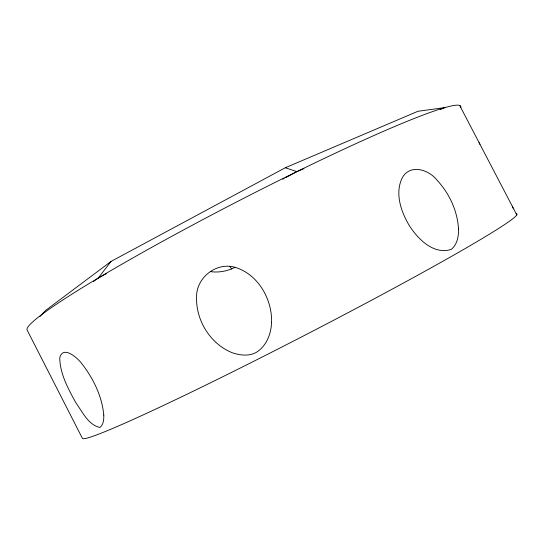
<?xml version="1.0" encoding="UTF-8"?>
<svg xmlns="http://www.w3.org/2000/svg" width="544" height="544" viewBox="0 0 544 544"><rect width="100%" height="100%" fill="white"/><g stroke="black" fill="none" stroke-linecap="round" stroke-linejoin="round"><path stroke-width="0.82" d="M93.48 281.547L98.267 278.032L110.996 261.453L285.308 167.749L417.948 111.282L444.863 107.61L440.191 109.63M39.848 316.608L45.594 310.44L110.996 261.453M98.267 278.032L106.481 273.632M282.717 179.228L284.213 178.432M285.709 177.63L296.908 171.632L303.919 168.599M285.308 167.749L296.908 171.632M513.461 208.835L512.258 206.203M229.69 266.37L231.751 269.056M479.074 142.644L479.951 144.31M459.68 105.454L516.8 214.894M460.775 107.576A243.97 17.755 -27.3 0 0 242.141 199.104A243.97 17.755 -27.3 0 0 27.2 330.188L82.348 438.246A244.528 10.411 -27.3 0 0 310.821 332.139A244.528 10.411 -27.3 0 0 516.14 213.656M234.96 267.315A33.028 26.03 -12.6 0 1 210.555 271.646M103.782 415.024C103.877 419.37 103.639 424.551 99.919 427.468C88.189 424.898 82.409 411.774 75.915 402.846C68.286 388.953 60.017 374.061 59.752 357.823C63.036 344.583 78.295 358.544 82.192 364.16C93.5 378.842 102.054 396.399 103.782 415.024M458.497 228.888C458.728 236.246 457.28 244.542 451.248 249.417C433.602 255.054 417.976 239.081 409.272 225.549C400.955 211.528 394.468 192.896 402.492 177.364C410.638 163.594 429.094 169.823 437.165 180.309C449.378 193.494 457.443 210.868 458.497 228.888M271.592 322.449C271.109 333.146 267.152 344.42 258.312 351.002C250.981 356.748 240.346 355.586 232.036 352.668C210.467 343.856 195.922 320.613 196.574 297.439C195.942 277.549 216.906 261.263 235.919 267.58C258.502 274.917 272.231 299.431 271.592 322.449"/></g></svg>
